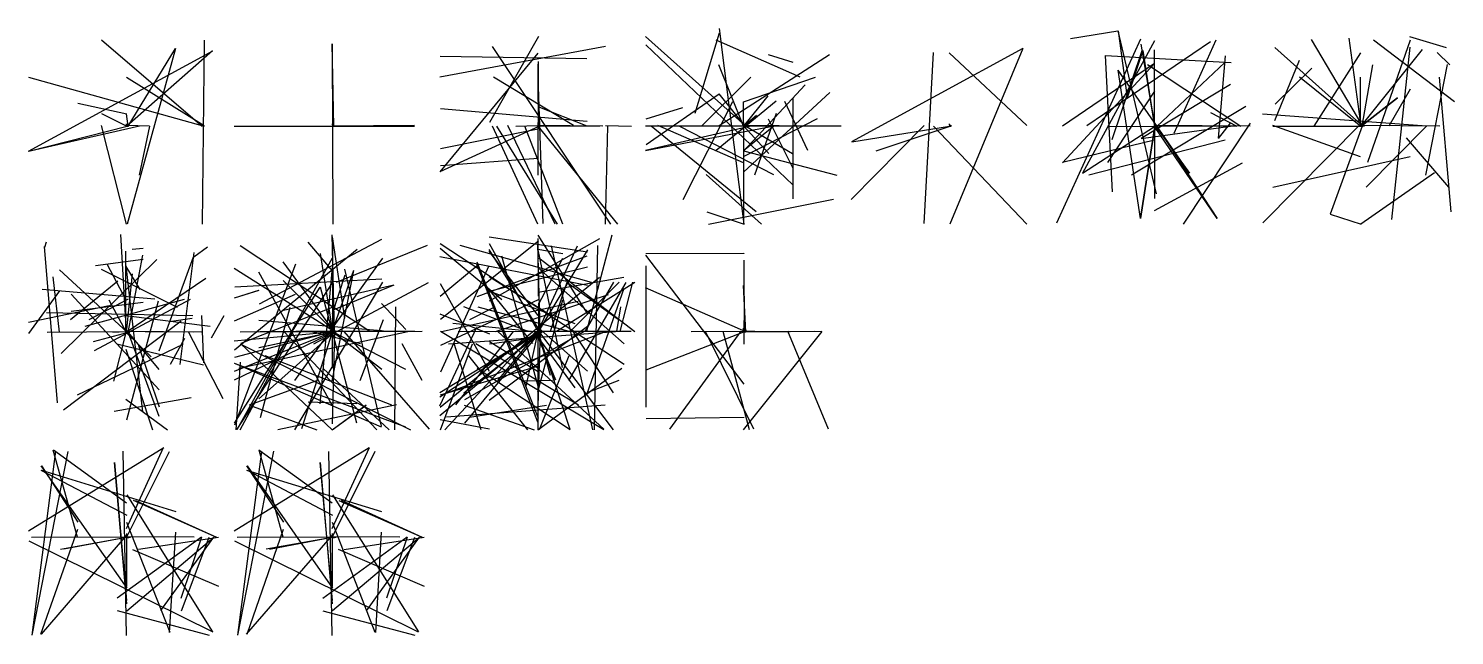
# Model space of a CAD drawing. Header units: metres. Extents: x 0 to 54.4, y -4.2 to 2.
# Drawn here: x 12.59 to 27.13, y -4.2 to 2 of the extents above; entities that cross this region are included whole.
import ezdxf

# ---------------------------------------------------------------- set-up
doc = ezdxf.new("R2010")
doc.units = ezdxf.units.M

msp = doc.modelspace()

# ---------------------------------------------------------------- linework, layer by layer
at = {"layer": 'MCD_Layer_0'}
for p, q in [((17.790601, 1.914429), (17.290601, 1.039337)), ((19.906409, 1), (18.882971, 1.916809)), ((19.634863, 1.950378), (19.384863, 1.128784)), ((19.632971, 1.996765), (19.884863, 0)), ((23.079187, 0.013092), (23.934686, 1.892548)), ((23.215936, 1.89563), (23.70025, 1.97348)), ((23.700281, 1.97348), (24.090936, 0.308899)), ((23.704187, 1.97348), (23.794061, 1.2901)), ((26.058093, 1.897369), (26.179218, 1)), ((27.054034, 1.799988), (26.679218, 1.9104)), ((12.588647, 0.743988), (14.469415, 1.769989)), ((13.332635, 1.880768), (14.358636, 1.001923)), ((14.46554, 1.769989), (13.59057, 1)), ((14.088647, 1.791992), (13.594446, 0)), ((13.604272, 1), (14.088647, 1.791992)), ((14.38064, 1.876892), (14.358636, 0.001923)), ((15.686755, 1.839996), (15.692523, 0)), ((15.70238, 1), (15.686755, 1.839996)), ((18.472699, 1.814392), (16.784894, 1.501923)), ((18.529218, 0.001892), (17.320538, 1.814362)), ((20.384833, 0.401581), (18.884833, 1.828796)), ((20.45896, 1.501923), (19.602972, 1.876862)), ((22.731079, 1.792389), (20.982971, 0.839966)), ((21.725861, 0.005768), (21.821045, 1.751862)), ((21.981079, 1.75), (22.773468, 1.005798)), ((22.731079, 1.792389), (21.986877, 0)), ((24.075281, 1.869507), (23.340936, 0.520081)), ((24.647363, 1.859406), (23.383783, 1.003906)), ((23.643701, 0.863647), (23.95025, 1.774078)), ((23.954187, 1.774078), (23.794061, 1.2901)), ((23.934686, 1.838135), (24.079156, 0.998108)), ((23.950281, 1.774078), (24.075311, 0.998108)), ((23.954156, 1.774078), (24.075311, 0.998108)), ((24.073389, 1.021545), (24.073389, 1.779358)), ((24.276514, 0.927826), (24.703912, 1.880096)), ((26.200732, 1), (25.302295, 1.803986)), ((26.200732, 1), (25.677295, 1.884766)), ((26.177295, 1.75), (25.700488, 1.001862)), ((26.804156, 1.781189), (26.179218, 1)), ((26.681873, 1.876923), (26.246082, 0.630798)), ((26.306873, 1.880798), (27.134479, 1.251923)), ((26.679187, 1.806793), (26.491718, 0.048798)), ((27.087695, 1.626862), (26.958484, 1.751923)), ((16.786755, 0.535675), (17.786725, 1.744354)), ((18.284863, 1.687836), (16.786755, 1.712341)), ((17.784863, 1.631409), (17.786725, 1.001953)), ((17.786725, 1.660645), (17.786664, 0.972473)), ((19.882971, 1), (19.630194, 1.626831)), ((20.759833, 1.72699), (19.634894, 1.003174)), ((20.134894, 1.731995), (20.384863, 1.653595)), ((24.073389, 1.638733), (23.13537, 1)), ((24.073389, 1.638733), (23.13537, 0.625)), ((23.645624, 0.329254), (23.57525, 1.720886)), ((23.575281, 1.720886), (24.856561, 1.650879)), ((24.003107, 1.628632), (24.955377, 1.000031)), ((24.096826, 0.998108), (24.792139, 1.650116)), ((24.796167, 1.718781), (24.725397, 0.878906)), ((25.302295, 1.057587), (25.554187, 1.67218)), ((26.19292, 1), (26.302295, 1.627197)), ((26.84267, 0.501923), (27.062061, 1.630768)), ((12.588647, 1.501923), (14.38064, 1.001892)), ((13.588647, 1.5), (14.38064, 1.005798)), ((18.146619, 1.005798), (17.33009, 1.501831)), ((17.784863, 1.5), (17.833813, 0.005798)), ((17.784863, 1.5), (17.786298, 1.001892)), ((19.957373, 1.501892), (19.454565, 1.001892)), ((19.882971, 1.25), (20.614966, 1.501892)), ((24.432764, 0.520111), (23.704187, 1.572083)), ((23.932764, 0.060089), (23.704187, 1.572083)), ((25.304218, 1.225586), (25.679187, 1.590576)), ((25.554187, 1.504578), (26.179218, 1)), ((26.177295, 1.023438), (26.177295, 1.5)), ((27.100879, 0.126923), (26.981281, 1.501892)), ((18.888739, 0.814392), (19.634863, 1.33197)), ((19.898596, 1), (19.632971, 1.33197)), ((19.884863, 1), (20.132971, 1.309601)), ((19.884894, 0.747223), (20.509802, 1.422394)), ((19.884894, 0.536255), (20.763678, 1.34259)), ((24.073389, 1.357483), (23.595392, 0.628906)), ((23.937402, 0.878876), (24.849359, 1.429718)), ((26.177295, 1.015625), (26.177295, 1.375)), ((26.681873, 1.376923), (26.465289, 1.001892)), ((13.09054, 1.233978), (13.59057, 1.127991)), ((18.286725, 1.04895), (16.790662, 1.176331)), ((18.286725, 1.001434), (17.786755, 1.198181)), ((19.259833, 1.186981), (18.884894, 1.071991)), ((19.265356, 0.251862), (19.772955, 1.251892)), ((20.214941, 1.255798), (19.602972, 0.751892)), ((19.882971, 1.023438), (19.882971, 1.25)), ((20.536566, 0.751923), (20.303748, 1.251892)), ((20.384833, 1.284393), (20.384894, 0.257599)), ((23.839868, 0.503845), (25.007166, 1.203156)), ((26.552295, 1.287994), (26.183093, 1)), ((26.183093, 1), (26.552295, 1.287994)), ((13.332635, 1.130768), (13.592645, 1.001923)), ((13.604272, 1), (13.588647, 1.127991)), ((13.588647, 1.023438), (13.592554, 1)), ((13.588647, 1.007812), (13.588647, 1.023438)), ((15.686755, 1.023438), (15.690662, 1)), ((17.784863, 1.039062), (17.78877, 1)), ((17.784863, 1.039062), (17.78877, 1)), ((17.784863, 1.023438), (17.784863, 1)), ((17.784863, 1.023438), (17.78877, 1)), ((17.784863, 1.023438), (17.784863, 0.5)), ((19.882971, 1.007812), (19.882971, 1.039062)), ((19.882971, 1.039062), (19.886877, 1)), ((19.882971, 1.007812), (19.882971, 1.039062)), ((19.882971, 1.039062), (19.886877, 1)), ((19.882971, 1.023438), (19.886877, 1)), ((19.922034, 1.003906), (19.882971, 1.023438)), ((19.882971, 1.023438), (19.882971, 0)), ((19.882971, 1.023438), (19.886877, 1)), ((19.922034, 1.003906), (19.882971, 1.023438)), ((19.882971, 1.007812), (19.882971, 1.023438)), ((20.632971, 1.075195), (19.884863, 0.691223)), ((20.01377, 1.110199), (19.884894, 1)), ((20.214941, 1.130798), (19.99317, 0.501923)), ((20.132971, 1.074402), (20.384863, 0.571594)), ((21.981079, 1.023438), (21.984985, 1)), ((24.073389, 1.03717), (24.077295, 0.998108)), ((24.073389, 1.03717), (24.077295, 0.998108)), ((24.073389, 1.03717), (24.077295, 0.998108)), ((24.073389, 1.00592), (24.073389, 1.03717)), ((24.073389, 1.021545), (24.073389, 0.857483)), ((24.073389, 1.00592), (24.073389, 1.021545)), ((24.112451, 1.002014), (24.073389, 1.021545)), ((24.073389, 1.00592), (24.073389, 1.021545)), ((24.073389, 1.00592), (24.073389, 1.021545)), ((25.048761, 1.031281), (24.366174, 0)), ((24.647363, 1.140656), (24.913324, 0.999969)), ((24.72616, 0.875), (24.849359, 1.031281)), ((25.177295, 1.126923), (26.804492, 1.005798)), ((26.179218, 1.024902), (25.179065, 0.014984)), ((26.177295, 1.007812), (26.177295, 1.039062)), ((26.177295, 1.039062), (26.181201, 1)), ((26.177295, 1.007812), (26.177295, 1.039062)), ((26.177295, 1.023438), (26.181201, 1)), ((26.216357, 1.003906), (26.177295, 1.023438)), ((26.216357, 1.003906), (26.177295, 1.023438)), ((12.588647, 0.743988), (13.719415, 1.003998)), ((12.59057, 0.743988), (13.594415, 1)), ((13.588647, 0), (13.332635, 1.005768)), ((13.612085, 1.003906), (13.588647, 1.015625)), ((13.588647, 1.015625), (13.588647, 1)), ((13.612085, 1.003906), (13.588647, 1.015625)), ((13.822626, 1.001923), (13.588647, 1.007812)), ((13.59057, 1), (13.59646, 1)), ((13.59057, 1), (13.59646, 1)), ((13.592554, 1), (13.604272, 1)), ((13.59646, 1), (13.612085, 1.003906)), ((13.59646, 1), (13.612085, 1.003906)), ((13.822626, 1.001923), (13.716638, 0.501892)), ((14.686755, 1.001923), (16.526752, 1.001862)), ((15.686755, 1), (16.526752, 1.005768)), ((16.526752, 1.005768), (15.686755, 1)), ((16.526752, 1.001862), (15.686755, 1)), ((15.688617, 1), (15.686755, 1)), ((15.688678, 1), (15.694568, 1)), ((15.694568, 1), (15.710193, 1.003906)), ((17.800488, 1), (16.784863, 0.535675)), ((16.790631, 0.773499), (17.786725, 0.972473)), ((17.784863, 0), (17.320538, 1.001862)), ((17.983044, 0.001862), (17.365338, 1.001862)), ((17.961194, 0.001892), (17.477979, 1.005768)), ((17.558362, 1.001862), (17.784863, 1.007812)), ((18.038647, 0.001862), (17.652753, 1.001862)), ((18.445508, 1.001801), (17.784863, 1.007812)), ((17.786725, 1), (17.792676, 1)), ((17.786755, 1), (17.792676, 1)), ((17.786755, 1), (17.792676, 1)), ((18.599255, 0.000031), (17.786786, 1)), ((18.416272, 1.001862), (17.786816, 1.001892)), ((17.78877, 1), (17.808301, 1)), ((17.78877, 1), (17.808301, 1)), ((17.792676, 1), (17.823926, 1.003906)), ((17.792676, 1), (17.808301, 1.003906)), ((17.792676, 1), (17.823926, 1.003906)), ((18.472699, 0.001892), (18.497205, 1.001892)), ((18.473004, 1.005798), (18.738263, 1.001862)), ((18.882971, 0.751923), (20.214941, 1.005798)), ((20.879736, 1.001892), (18.882971, 1.001923)), ((19.958167, 1.001892), (18.882971, 0.751923)), ((20.011755, 0.126892), (18.940955, 1.001892)), ((19.882971, 0.625), (19.008948, 1.005798)), ((19.23017, 1.001892), (20.188696, 0.505737)), ((19.958167, 1.001892), (19.574194, 1.001862)), ((19.882971, 1.015625), (19.882971, 0.75)), ((20.609961, 1.001923), (19.882971, 1.007812)), ((20.167365, 1.001923), (19.882971, 1.007812)), ((19.882971, 1), (19.882971, 1.007812)), ((20.192572, 1.001892), (19.882971, 0.75)), ((19.884863, 1), (19.882971, 1)), ((19.884863, 0), (19.884894, 1)), ((19.884863, 1), (19.890784, 1)), ((19.884863, 1), (19.890784, 1)), ((20.13877, 0.720001), (19.884863, 1)), ((19.884894, 1), (19.890784, 1)), ((19.884894, 1), (19.890784, 1)), ((19.886877, 1), (19.906409, 1)), ((19.886877, 1), (19.906409, 1)), ((19.886877, 1), (19.906409, 1)), ((19.886877, 1), (19.898596, 1)), ((19.890784, 1), (19.922034, 1.003906)), ((19.890784, 1), (19.906409, 1.003906)), ((19.890784, 1), (19.922034, 1.003906)), ((19.906409, 1), (20.382971, 0.720001)), ((20.981079, 0.251923), (21.725861, 1.005768)), ((20.986847, 0.839966), (21.982941, 1)), ((21.996704, 1), (21.231079, 0.744781)), ((22.773468, 0.001892), (21.821045, 1.001862)), ((22.004517, 1.003906), (21.981079, 1.015625)), ((21.981079, 1), (21.988892, 1)), ((21.983002, 1), (21.988892, 1)), ((21.984985, 1), (21.996704, 1)), ((21.988892, 1), (22.004517, 1.003906)), ((23.339014, 0.520081), (24.075281, 0.998108)), ((23.595361, 1), (24.073389, 0.998108)), ((23.932764, 0.060089), (24.079187, 0.998108)), ((24.079187, 0.998108), (23.932764, 0.060089)), ((23.938928, 0.874969), (24.849359, 1.000031)), ((24.073389, 1.013733), (24.073389, 0.263733)), ((24.096826, 1.002014), (24.073389, 1.013733)), ((24.073389, 1.013733), (24.073389, 0.857483)), ((25.048761, 1.000031), (24.073389, 1.00592)), ((25.048761, 1.000031), (24.073389, 1.00592)), ((24.849359, 1.000031), (24.073389, 1.00592)), ((24.073389, 0.998108), (24.073389, 1.00592)), ((24.913324, 0.999969), (24.073389, 0.998108)), ((24.073389, 0.998108), (24.081201, 0.998108)), ((24.714014, 0.060089), (24.075281, 0.998108)), ((24.075311, 0.998108), (24.081201, 0.998108)), ((24.075311, 0.998108), (24.081201, 0.998108)), ((24.075311, 0.998108), (24.081201, 0.998108)), ((24.077295, 0.998108), (24.096826, 0.998108)), ((24.077295, 0.998108), (24.089014, 0.998108)), ((24.081201, 0.998108), (24.112451, 1.002014)), ((24.081201, 0.998108), (24.096826, 1.002014)), ((24.081201, 0.998108), (24.112451, 1.002014)), ((24.081201, 0.998108), (24.096826, 1.002014)), ((24.089014, 0.998108), (24.432764, 0.520111)), ((24.096826, 0.998108), (24.714014, 0.060089)), ((26.177295, 0.6875), (25.281268, 1.005798)), ((25.281268, 1.001892), (26.177295, 1)), ((26.19292, 1), (25.864795, 0.103973)), ((26.200732, 1.003906), (26.177295, 1.015625)), ((26.984088, 1.001923), (26.177295, 1.007812)), ((26.177295, 1), (26.177295, 1.007812)), ((26.179218, 1), (26.185107, 1)), ((26.179218, 1), (26.185107, 1)), ((26.179218, 1), (26.185107, 1)), ((26.181201, 1), (26.200732, 1)), ((26.181201, 1), (26.19292, 1)), ((26.185107, 1), (26.216357, 1.003906)), ((26.185107, 1), (26.200732, 1.003906)), ((26.185107, 1), (26.200732, 1.003906)), ((26.234882, 0.376892), (26.849475, 1.001923)), ((26.642871, 0.880798), (27.074664, 0.376923)), ((19.882971, 0.75), (20.83335, 0.501892)), ((24.073389, 0.857483), (23.13537, 0.628906)), ((23.403009, 0.503876), (24.796167, 0.859406)), ((16.790601, 0.600677), (17.786725, 0.675537)), ((24.073389, 0.138733), (24.970911, 0.624969)), ((25.281268, 0.376892), (26.681873, 0.689423)), ((19.502142, 0.505768), (20.066351, 0.001923)), ((26.929218, 0.523193), (26.179156, 0)), ((19.523352, 0.001892), (20.79978, 0.255768)), ((19.507971, 0.125977), (19.88877, 0)), ((25.864795, 0.103973), (26.183093, 0)), ((13.526178, -0.103662), (13.584802, -1.103632)), ((15.710193, -1.097864), (15.686755, -0.107965)), ((15.813647, -0.960046), (15.688678, -0.128137)), ((18.290662, -0.285944), (17.286786, -0.133081)), ((17.784863, -0.110712), (18.286725, -0.909357)), ((18.284863, -1.087457), (18.540662, -0.108545)), ((12.74798, -0.226801), (12.879266, -1.82049)), ((12.756677, -0.233209), (12.772272, -0.180048)), ((13.58288, -1.088007), (13.58288, -0.275507)), ((13.756677, -0.245996), (13.647272, -0.256433)), ((14.274896, -0.28924), (14.132867, -1.429834)), ((14.276178, -0.333643), (14.412927, -0.23089)), ((15.942554, -0.25625), (14.688678, -1.285333)), ((16.070148, -1.095941), (14.749255, -0.221185)), ((16.188678, -0.155603), (14.942554, -0.814264)), ((15.688647, -0.473993), (15.442554, -0.181818)), ((15.688434, -0.179102), (15.692493, -1.097864)), ((16.656207, -0.217065), (15.727161, -0.595941)), ((16.786755, -0.197076), (18.665662, -1.426019)), ((16.786786, -0.243463), (17.415662, -0.767358)), ((17.790631, -0.173364), (16.790601, -0.970667)), ((18.329785, -0.595941), (16.99046, -0.217065)), ((17.286755, -0.196558), (17.786786, -1.097864)), ((17.786755, -0.932275), (17.286755, -0.27337)), ((18.411755, -0.147943), (17.286786, -0.783502)), ((17.786755, -1.061334), (17.286786, -0.257898)), ((17.784863, -0.145868), (17.786755, -0.734949)), ((17.808301, -1.097864), (17.784863, -0.202356)), ((17.784863, -1.097864), (18.188855, -0.220972)), ((17.784863, -0.254602), (18.040601, -0.29754)), ((18.036755, -1.460809), (17.786755, -0.261072)), ((18.290662, -0.261743), (17.786786, -1.097864)), ((18.343579, -2.095941), (17.922437, -0.220972)), ((18.392865, -0.217065), (18.35838, -2.095941)), ((12.92074, -1.317957), (13.897241, -0.360437)), ((13.272272, -0.419458), (13.756677, -0.357996)), ((13.58288, -0.767694), (13.394159, -0.41427)), ((13.58288, -0.423944), (13.751031, -1.91427)), ((13.58288, -0.431757), (13.723718, -0.66424)), ((13.606317, -1.103632), (13.754755, -0.313989)), ((13.92074, -1.292352), (14.272241, -0.333643)), ((15.313617, -0.406671), (14.688678, -2.051202)), ((15.686755, -0.347864), (14.714008, -2.095972)), ((15.710193, -1.097864), (15.186755, -0.383356)), ((16.199664, -0.345972), (15.30318, -1.595972)), ((15.563434, -0.297876), (15.688678, -1.097864)), ((16.784863, -0.328271), (18.290662, -0.620142)), ((17.165662, -0.422754), (16.786786, -0.736261)), ((17.284863, -0.42428), (16.790662, -1.50802)), ((17.161725, -0.385156), (17.786786, -1.977899)), ((18.284863, -0.327478), (17.161755, -0.739557)), ((17.784863, -2.018671), (17.161755, -0.407556)), ((17.786786, -1.651453), (17.415631, -0.326959)), ((18.036725, -0.349939), (17.786786, -0.82113)), ((17.79527, -0.342065), (18.774182, -1.095941)), ((19.888739, -1.631677), (18.884802, -0.314691)), ((18.884833, -0.297083), (19.884833, -0.295984)), ((18.884833, -0.425073), (18.884833, -1.867334)), ((19.884772, -0.366968), (19.888739, -1.097864)), ((19.888739, -0.298669), (19.888739, -0.296564)), ((12.905084, -1.102228), (12.838647, -0.538049)), ((13.598505, -1.103632), (12.903192, -0.465448)), ((13.016077, -0.972894), (13.500879, -0.578302)), ((14.109064, -0.847864), (13.333276, -0.461115)), ((13.647241, -0.506433), (13.584802, -1.103632)), ((14.397272, -0.553644), (13.584802, -1.103632)), ((15.710193, -1.097864), (14.686755, -0.450006)), ((16.192432, -0.558801), (14.692554, -0.641565)), ((15.688647, -1.852197), (14.938647, -0.489008)), ((15.710193, -1.097864), (15.186755, -0.573755)), ((15.563647, -1.833856), (15.688647, -0.442529)), ((15.686755, -1.097864), (15.908221, -0.467065)), ((15.686755, -1.597864), (15.908466, -0.470972)), ((15.688617, -1.468958), (15.692432, -0.574152)), ((15.688678, -0.910791), (15.817554, -0.517847)), ((16.188678, -2.060205), (15.813647, -0.457849)), ((16.786786, -1.867883), (18.411755, -0.539545)), ((18.290662, -0.437341), (17.286786, -0.685876)), ((17.915662, -0.930536), (17.286786, -0.536279)), ((18.665631, -1.220819), (17.786755, -0.443414)), ((17.786786, -0.693872), (18.661755, -0.539148)), ((12.905084, -0.679834), (12.588647, -1.116449)), ((13.875452, -0.765771), (12.726953, -0.66427)), ((13.022241, -0.714655), (13.92074, -1.690759)), ((14.688647, -0.751611), (14.942554, -0.671411)), ((14.688647, -0.751337), (14.938647, -0.671411)), ((14.688678, -2.029413), (15.563647, -0.641473)), ((14.688678, -0.984949), (15.313647, -0.714471)), ((15.686755, -0.597864), (14.713885, -2.092065)), ((15.188678, -0.876154), (16.313647, -0.619257)), ((16.200214, -0.592065), (15.302783, -2.095972)), ((15.499805, -1.221002), (16.667346, -0.595941)), ((15.938678, -2.029535), (15.567554, -0.641473)), ((15.688678, -0.876398), (16.317554, -0.619257)), ((16.786755, -0.60589), (17.286755, -1.500055)), ((17.732098, -1.217096), (17.230695, -0.595972)), ((18.165662, -1.017542), (17.286786, -0.682672)), ((17.353101, -1.095972), (18.503308, -0.717096)), ((17.912061, -1.092065), (18.082227, -0.592126)), ((18.772015, -0.596002), (17.97337, -1.095972)), ((18.60484, -0.970972), (18.080792, -0.595941)), ((18.099225, -1.595972), (18.686169, -0.595941)), ((18.115369, -1.095941), (18.612073, -0.592065)), ((18.554456, -0.592065), (18.262585, -1.095941)), ((18.286786, -1.727869), (18.665662, -0.651147)), ((18.749646, -0.592065), (18.620984, -1.095941)), ((19.906409, -1.097864), (18.882971, -0.647485)), ((19.906409, -1.097864), (19.882971, -0.623468)), ((13.412866, -0.8341), (12.588678, -1.001245)), ((13.756677, -0.798792), (13.022272, -0.890253)), ((13.165369, -1.03927), (14.180078, -0.765771)), ((13.604059, -0.765771), (13.20376, -0.97677)), ((13.262964, -1.28927), (14.241052, -0.765771)), ((13.588647, -1.103632), (13.411005, -0.774103)), ((13.911005, -0.785272), (13.588678, -1.999628)), ((15.686755, -0.847864), (14.755084, -1.217065)), ((14.956409, -1.970972), (15.259174, -0.845972)), ((16.438434, -1.074457), (16.188678, -0.808405)), ((16.32677, -2.095941), (16.334613, -0.842065)), ((17.786694, -0.771448), (16.790662, -1.236047)), ((16.799817, -1.095941), (18.195996, -0.783502)), ((17.685101, -1.095972), (17.030469, -0.842065)), ((17.090436, -0.970972), (17.33952, -0.845972)), ((17.17207, -0.842065), (18.112988, -1.095941)), ((17.784863, -1.710657), (18.040662, -0.769739)), ((17.790662, -0.8005), (17.790601, -1.097864)), ((18.628125, -0.842126), (18.585187, -1.095941)), ((14.26449, -0.93548), (12.772241, -0.90545)), ((12.944177, -1.893671), (14.147211, -0.98504)), ((13.58288, -0.931757), (14.440515, -1.03924)), ((14.256677, -0.962793), (14.022272, -0.99444)), ((14.353876, -0.929834), (14.372522, -1.41424)), ((14.455621, -1.160333), (14.582849, -0.929834)), ((16.188617, -1.087335), (14.938647, -0.981012)), ((15.970355, -1.595941), (16.210864, -0.970972)), ((16.784863, -0.914667), (17.290662, -1.119226)), ((16.915662, -1.008752), (17.786786, -1.097864)), ((19.884833, -0.982996), (19.884802, -1.224268)), ((12.78045, -1.10174), (13.58288, -1.095819)), ((13.606317, -1.103632), (13.246942, -1.198145)), ((13.44848, -1.10174), (13.58288, -1.095819)), ((13.459741, -1.600061), (13.584772, -1.103632)), ((13.58288, -1.095819), (13.58288, -1.064569)), ((13.58288, -1.095819), (13.58288, -1.064569)), ((13.58288, -1.095819), (13.58288, -1.064569)), ((13.58288, -1.095819), (13.58288, -1.064569)), ((13.58288, -1.095819), (13.58288, -1.064569)), ((13.621942, -1.099725), (13.58288, -1.080194)), ((13.621942, -1.099725), (13.58288, -1.080194)), ((13.58288, -1.080194), (13.586786, -1.103632)), ((13.621942, -1.099725), (13.58288, -1.080194)), ((13.621942, -1.099725), (13.58288, -1.080194)), ((13.621942, -1.099725), (13.58288, -1.080194)), ((13.606317, -1.099725), (13.58288, -1.088007)), ((13.971674, -1.101709), (13.58288, -1.095819)), ((14.352869, -1.101709), (13.58288, -1.095819)), ((14.267053, -1.101709), (13.58288, -1.095819)), ((13.58288, -1.103632), (13.58288, -1.095819)), ((13.838647, -1.353235), (13.584772, -1.103632)), ((13.586786, -1.103632), (13.606317, -1.103632)), ((13.586786, -1.103632), (13.606317, -1.103632)), ((13.586786, -1.103632), (13.606317, -1.103632)), ((13.586786, -1.103632), (13.606317, -1.103632)), ((13.586786, -1.103632), (13.606317, -1.103632)), ((13.590692, -1.103632), (13.621942, -1.099725)), ((13.590692, -1.103632), (13.621942, -1.099725)), ((13.590692, -1.103632), (13.621942, -1.099725)), ((13.590692, -1.103632), (13.621942, -1.099725)), ((13.606317, -1.103632), (13.918817, -1.959558)), ((13.606317, -1.103632), (13.918817, -1.482751)), ((14.573267, -1.781458), (14.221063, -1.097864)), ((15.710193, -1.097864), (14.686755, -1.590417)), ((15.710193, -1.097864), (14.686755, -1.19201)), ((14.688434, -1.497736), (15.688617, -1.097864)), ((14.692523, -1.356927), (15.688617, -1.093591)), ((14.734485, -1.467096), (16.458148, -1.095941)), ((14.749255, -1.096185), (16.605518, -1.092126)), ((14.749255, -2.096185), (15.286884, -1.096002)), ((15.710193, -1.097864), (14.936755, -1.781152)), ((14.938647, -1.256647), (15.688647, -1.097864)), ((14.942554, -1.256647), (15.688647, -1.097864)), ((14.950763, -1.095972), (15.686755, -1.090051)), ((14.972766, -1.095972), (15.686755, -1.090051)), ((16.143054, -2.096002), (15.194202, -1.096002)), ((15.315662, -1.092188), (15.686755, -1.090051)), ((15.692096, -1.096002), (15.322101, -1.096002)), ((15.375934, -2.08288), (15.688678, -1.097864)), ((15.427692, -1.096002), (15.686755, -1.090051)), ((15.975665, -1.220972), (15.457965, -1.095972)), ((15.686755, -1.090051), (15.686755, -1.058801)), ((15.686755, -1.090051), (15.686755, -1.058801)), ((15.686755, -1.090051), (15.686755, -1.058801)), ((15.686755, -1.090051), (15.686755, -1.058801)), ((15.686755, -1.090051), (15.686755, -1.058801)), ((15.686755, -1.090051), (15.686755, -1.058801)), ((15.686755, -1.090051), (15.686755, -1.058801)), ((15.725818, -1.093958), (15.686755, -1.074426)), ((15.725818, -1.093958), (15.686755, -1.074426)), ((15.725818, -1.093958), (15.686755, -1.074426)), ((15.725818, -1.093958), (15.686755, -1.074426)), ((15.725818, -1.093958), (15.686755, -1.074426)), ((15.725818, -1.093958), (15.686755, -1.074426)), ((15.725818, -1.093958), (15.686755, -1.074426)), ((15.725818, -1.093958), (15.686755, -1.074426)), ((16.528369, -1.095941), (15.686755, -1.090051)), ((15.824573, -1.095941), (15.686755, -1.090051)), ((16.377948, -1.095941), (15.686755, -1.090051)), ((15.90636, -1.095941), (15.686755, -1.090051)), ((15.710193, -1.097864), (15.686755, -2.035364)), ((16.192554, -1.481836), (15.688647, -1.097864)), ((16.438647, -1.481439), (15.688647, -1.097864)), ((15.690662, -1.097864), (15.710193, -1.097864)), ((15.690662, -1.097864), (15.710193, -1.097864)), ((15.690662, -1.097864), (15.710193, -1.097864)), ((15.690662, -1.097864), (15.710193, -1.097864)), ((15.690662, -1.097864), (15.710193, -1.097864)), ((15.690662, -1.097864), (15.710193, -1.097864)), ((15.690662, -1.097864), (15.710193, -1.097864)), ((15.694568, -1.097864), (15.725818, -1.093958)), ((15.694568, -1.097864), (15.725818, -1.093958)), ((15.694568, -1.097864), (15.725818, -1.093958)), ((15.694568, -1.097864), (15.725818, -1.093958)), ((15.694568, -1.097864), (15.725818, -1.093958)), ((15.694568, -1.097864), (15.725818, -1.093958)), ((15.694568, -1.097864), (15.725818, -1.093958)), ((15.694568, -1.097864), (15.725818, -1.093958)), ((15.803607, -1.095972), (16.676654, -2.092096)), ((16.20943, -1.092096), (16.170337, -1.092126)), ((16.784863, -1.853113), (17.161725, -1.051355)), ((17.808301, -1.097864), (16.784863, -1.953851)), ((17.808301, -1.097864), (16.784863, -1.763513)), ((17.808301, -1.097864), (16.784863, -1.718683)), ((18.457318, -2.096002), (16.792828, -1.096002)), ((16.834363, -2.096033), (17.765088, -1.096002)), ((16.864056, -1.720972), (18.475171, -1.095941)), ((16.872815, -1.221033), (18.576764, -1.095941)), ((17.531903, -1.095972), (16.944867, -1.842065)), ((16.972974, -1.096033), (18.680371, -1.092157)), ((17.029614, -1.721002), (17.831372, -1.095941)), ((17.808301, -1.097864), (17.034863, -2.029077)), ((18.286755, -1.078943), (17.036786, -1.792291)), ((17.784863, -1.097864), (17.231274, -1.467096)), ((18.290662, -1.041742), (17.286786, -1.797083)), ((17.290631, -1.219629), (17.786755, -1.152185)), ((18.458447, -2.092065), (17.374707, -1.095972)), ((17.784863, -1.097864), (17.375287, -1.592096)), ((17.421918, -1.095972), (17.784863, -1.090051)), ((17.435498, -1.096002), (17.784863, -1.090051)), ((17.661908, -1.095972), (17.784863, -1.090051)), ((17.665631, -1.652032), (17.786755, -1.097864)), ((17.96806, -1.592065), (17.763501, -1.095972)), ((17.784863, -1.058801), (17.78877, -1.097864)), ((17.784863, -1.058801), (17.78877, -1.097864)), ((17.784863, -1.058801), (17.78877, -1.097864)), ((17.784863, -1.058801), (17.78877, -1.097864)), ((17.784863, -1.058801), (17.78877, -1.097864)), ((17.784863, -1.058801), (17.78877, -1.097864)), ((17.784863, -1.058801), (17.78877, -1.097864)), ((17.784863, -1.090051), (17.784863, -1.058801)), ((17.784863, -1.058801), (17.78877, -1.097864)), ((17.784863, -1.090051), (17.784863, -1.058801)), ((17.784863, -1.058801), (17.78877, -1.097864)), ((17.784863, -1.090051), (17.784863, -1.058801)), ((17.784863, -1.058801), (17.78877, -1.097864)), ((17.784863, -1.090051), (17.784863, -1.058801)), ((17.784863, -1.058801), (17.78877, -1.097864)), ((17.784863, -1.090051), (17.784863, -1.058801)), ((17.784863, -1.058801), (17.78877, -1.097864)), ((17.784863, -1.074426), (17.784863, -1.097864)), ((17.784863, -1.074426), (17.784863, -1.597864)), ((17.784863, -1.074426), (17.784863, -1.097864)), ((17.784863, -1.074426), (17.784863, -1.597864)), ((17.784863, -1.074426), (17.784863, -1.097864)), ((17.784863, -1.074426), (17.784863, -1.097864)), ((17.823926, -1.093958), (17.784863, -1.074426)), ((17.784863, -1.074426), (17.784863, -1.097864)), ((17.823926, -1.093958), (17.784863, -1.074426)), ((17.784863, -1.074426), (17.784863, -1.597864)), ((17.823926, -1.093958), (17.784863, -1.074426)), ((17.784863, -1.074426), (17.784863, -1.597864)), ((17.823926, -1.093958), (17.784863, -1.074426)), ((17.784863, -1.074426), (17.784863, -1.597864)), ((17.823926, -1.093958), (17.784863, -1.074426)), ((17.784863, -1.074426), (17.784863, -1.847864)), ((17.823926, -1.093958), (17.784863, -1.074426)), ((17.784863, -1.074426), (17.784863, -2.097864)), ((18.497571, -1.095941), (17.784863, -1.090051)), ((18.459973, -1.095941), (17.784863, -1.090051)), ((17.952191, -1.095941), (17.784863, -1.090051)), ((17.784863, -1.097864), (18.111279, -2.092065)), ((17.784863, -1.097864), (17.950452, -1.595972)), ((17.808301, -1.097864), (17.784863, -1.852258)), ((18.290631, -1.498438), (17.786725, -1.05462)), ((17.786725, -1.097864), (17.792676, -1.097864)), ((17.786725, -1.097864), (17.792676, -1.097864)), ((17.786755, -1.097864), (17.792676, -1.097864)), ((17.786755, -1.097864), (17.792676, -1.097864)), ((17.786755, -1.097864), (17.792676, -1.097864)), ((17.786755, -1.097864), (17.792676, -1.097864)), ((17.911755, -1.543207), (17.786755, -1.097864)), ((18.165631, -1.669611), (17.786755, -1.150629)), ((17.786786, -1.097864), (17.792676, -1.097864)), ((17.786786, -1.097864), (17.792676, -1.097864)), ((17.786786, -1.097864), (17.792676, -1.097864)), ((17.786786, -1.097864), (17.792676, -1.097864)), ((17.786786, -1.097864), (17.792676, -1.097864)), ((17.786786, -1.097864), (17.792676, -1.097864)), ((17.78877, -1.097864), (17.808301, -1.097864)), ((17.78877, -1.097864), (17.808301, -1.097864)), ((17.78877, -1.097864), (17.808301, -1.097864)), ((17.78877, -1.097864), (17.808301, -1.097864)), ((17.78877, -1.097864), (17.808301, -1.097864)), ((17.78877, -1.097864), (17.800488, -1.097864)), ((17.792676, -1.097864), (17.823926, -1.093958)), ((17.792676, -1.097864), (17.823926, -1.093958)), ((17.792676, -1.097864), (17.823926, -1.093958)), ((17.792676, -1.097864), (17.823926, -1.093958)), ((17.792676, -1.097864), (17.823926, -1.093958)), ((17.792676, -1.097864), (17.823926, -1.093958)), ((18.555768, -2.095941), (17.792859, -1.092065)), ((18.555249, -1.720972), (18.14317, -1.095941)), ((18.736859, -1.095972), (18.147778, -1.095972)), ((18.888739, -1.486536), (19.884833, -1.097864)), ((19.85578, -1.092126), (19.127631, -2.092096)), ((19.349158, -1.096033), (19.882971, -1.090051)), ((19.987769, -2.092096), (19.494299, -1.096002)), ((19.942175, -2.096033), (19.673499, -1.096002)), ((19.882971, -1.090051), (19.882971, -1.058801)), ((19.922034, -1.093958), (19.882971, -1.074426)), ((19.922034, -1.093958), (19.882971, -1.074426)), ((19.997839, -1.096033), (19.882971, -1.090051)), ((19.882971, -1.097864), (20.682166, -1.092096)), ((19.882971, -2.097864), (20.683752, -1.096002)), ((19.886877, -1.097864), (19.906409, -1.097864)), ((19.890784, -1.097864), (19.922034, -1.093958)), ((19.890784, -1.097864), (19.922034, -1.093958)), ((19.955298, -1.096002), (20.357367, -1.096002)), ((20.750525, -2.092126), (20.33335, -1.092096)), ((20.611243, -1.096063), (20.613867, -1.092096)), ((14.163843, -1.22677), (13.08645, -1.742365)), ((14.373254, -1.437677), (13.488367, -1.222864)), ((13.58288, -1.275507), (13.852411, -2.097833)), ((13.709741, -1.238031), (13.920709, -1.86355)), ((14.181299, -1.16424), (14.032251, -1.429834)), ((14.749255, -1.221185), (16.486743, -2.095941)), ((15.686755, -2.097864), (14.755206, -1.220972)), ((16.602802, -1.595972), (16.401263, -1.220972)), ((16.792523, -2.095941), (17.119214, -1.221002)), ((17.205518, -2.095972), (16.928876, -1.217096)), ((18.199567, -1.845941), (17.150037, -1.220972)), ((17.786755, -1.50744), (17.290631, -1.20083)), ((16.438647, -2.070612), (14.688647, -1.419336)), ((16.188617, -2.070734), (14.692554, -1.419336)), ((14.749255, -1.408685), (14.70174, -2.095941)), ((16.295612, -1.845972), (15.003467, -1.342065)), ((17.790631, -1.447229), (16.786725, -1.74267)), ((17.681897, -2.095972), (17.079266, -1.342096)), ((18.101666, -1.342065), (17.798566, -2.095941)), ((14.844287, -1.842065), (15.527972, -1.595972)), ((16.266772, -2.095941), (15.592609, -1.471002)), ((18.113965, -2.095941), (17.164044, -1.470972)), ((17.64668, -1.596002), (17.935254, -1.592065)), ((17.784863, -2.097864), (18.639264, -1.467065)), ((18.609357, -1.595972), (18.284833, -1.720972)), ((13.463647, -1.906061), (14.248834, -1.769342)), ((13.58288, -1.783319), (14.006677, -2.097864)), ((14.844409, -1.845972), (15.527972, -2.095972)), ((16.341815, -1.842065), (15.132373, -2.095972)), ((15.442554, -1.811853), (15.938647, -1.828333)), ((15.686755, -2.097864), (16.033008, -1.842065)), ((15.686755, -2.097864), (16.033282, -1.845972)), ((18.47038, -1.845941), (16.85365, -1.967065)), ((17.032788, -1.846033), (17.747906, -2.095972)), ((17.085645, -1.967065), (17.873975, -1.845941)), ((16.786786, -1.99386), (17.290631, -2.087122)), ((18.888739, -1.980676), (19.888739, -1.968408)), ((12.588647, -3.126849), (13.969446, -2.277515)), ((12.625543, -4.193805), (12.868829, -2.31496)), ((12.625543, -4.193805), (12.991632, -2.318866)), ((13.088647, -3.191852), (12.84054, -2.305927)), ((13.588647, -2.844928), (12.844415, -2.305927)), ((13.588647, -4.195728), (13.553613, -2.31496)), ((13.588647, -3.104907), (13.965509, -2.277515)), ((13.588647, -3.195728), (14.025079, -2.318866)), ((14.686755, -3.126849), (16.063647, -2.277515)), ((14.723651, -4.193805), (15.08974, -2.31496)), ((14.723651, -4.193805), (14.966937, -2.318866)), ((15.686755, -2.844928), (14.938617, -2.305927)), ((15.186755, -3.191852), (14.942554, -2.305927)), ((15.686755, -4.195728), (15.651721, -2.318866)), ((15.686755, -3.104907), (16.067523, -2.277515)), ((15.686755, -3.195728), (16.123187, -2.31496)), ((12.715479, -2.464526), (13.59057, -3.711658)), ((12.719446, -2.464526), (13.09057, -3.039661)), ((13.59057, -3.871112), (13.465509, -2.431537)), ((13.59057, -3.837146), (13.469415, -2.431537)), ((14.813647, -2.464526), (15.188678, -3.039661)), ((14.817493, -2.464526), (15.688678, -3.711658)), ((15.688678, -3.837146), (15.563617, -2.431537)), ((15.688678, -3.871112), (15.567523, -2.431537)), ((12.715479, -2.507526), (13.59057, -2.968555)), ((12.719446, -2.507526), (14.09057, -2.930835)), ((14.813647, -2.507526), (16.188678, -2.930835)), ((14.817493, -2.507526), (15.688678, -2.968555)), ((13.59057, -2.759296), (14.465509, -4.158832)), ((15.688678, -2.759296), (16.567523, -4.158832)), ((13.657526, -2.814929), (14.50686, -3.193805)), ((13.679468, -2.818866), (14.50686, -3.193805)), ((15.755634, -2.818835), (16.604968, -3.193805)), ((15.777576, -2.81496), (16.604968, -3.193805)), ((14.031915, -4.164325), (13.59057, -3.043353)), ((16.126117, -4.164325), (15.688678, -3.043353)), ((12.62005, -3.193805), (13.588647, -3.187915)), ((12.62005, -3.193805), (13.588647, -3.187915)), ((12.71554, -4.182635), (13.09057, -3.110248)), ((12.719415, -4.182635), (13.59057, -3.171344)), ((13.588647, -3.195728), (12.913263, -3.318866)), ((13.588647, -3.195728), (12.947229, -3.31496)), ((14.352838, -3.193805), (13.49444, -3.81496)), ((13.588647, -3.156665), (13.592554, -3.195728)), ((13.588647, -3.156665), (13.592554, -3.195728)), ((13.588647, -3.156665), (13.592554, -3.195728)), ((13.588647, -3.17229), (13.588647, -3.695728)), ((13.588647, -3.17229), (13.588647, -3.195728)), ((13.588647, -3.17229), (13.588647, -3.195728)), ((13.588647, -3.17229), (13.588647, -3.695728)), ((14.276849, -3.193805), (13.588647, -3.187915)), ((13.59057, -3.195728), (13.59646, -3.195728)), ((13.59057, -3.195728), (13.59646, -3.195728)), ((13.59057, -3.195728), (13.59646, -3.195728)), ((13.59057, -3.195728), (13.59646, -3.195728)), ((13.592523, -3.943835), (14.478448, -3.193805)), ((13.592554, -3.195728), (13.612085, -3.195728)), ((13.592554, -3.195728), (13.612085, -3.195728)), ((13.592554, -3.195728), (13.612085, -3.195728)), ((13.592554, -3.195728), (13.612085, -3.195728)), ((13.59646, -3.195728), (13.62771, -3.191821)), ((13.59646, -3.195728), (13.62771, -3.191821)), ((13.59646, -3.195728), (13.62771, -3.191821)), ((13.59646, -3.195728), (13.62771, -3.191821)), ((13.709039, -3.31496), (14.52804, -3.193805)), ((13.939447, -3.93996), (14.478448, -3.193805)), ((14.028009, -4.164325), (14.09057, -3.14223)), ((14.352838, -3.193805), (14.143457, -3.818866)), ((14.149866, -3.943866), (14.431848, -3.193805)), ((14.718158, -3.193805), (15.686755, -3.187915)), ((14.718158, -3.193805), (15.686755, -3.187915)), ((14.813617, -4.182635), (15.688678, -3.171344)), ((14.817554, -4.182635), (15.188678, -3.110248)), ((15.686755, -3.195728), (15.011371, -3.31496)), ((15.686755, -3.195728), (15.045337, -3.318866)), ((16.450946, -3.193805), (15.592548, -3.818866)), ((15.686755, -3.156665), (15.690662, -3.195728)), ((15.686755, -3.156665), (15.690662, -3.195728)), ((15.686755, -3.156665), (15.690662, -3.195728)), ((15.686755, -3.17229), (15.686755, -3.695728)), ((15.686755, -3.17229), (15.686755, -3.195728)), ((15.686755, -3.17229), (15.686755, -3.195728)), ((15.686755, -3.17229), (15.686755, -3.695728)), ((16.374957, -3.193805), (15.686755, -3.187915)), ((15.688678, -3.195728), (15.694568, -3.195728)), ((15.688678, -3.195728), (15.694568, -3.195728)), ((15.688678, -3.195728), (15.694568, -3.195728)), ((15.688678, -3.195728), (15.694568, -3.195728)), ((15.690631, -3.939929), (16.576556, -3.193805)), ((15.690662, -3.195728), (15.710193, -3.195728)), ((15.690662, -3.195728), (15.710193, -3.195728)), ((15.690662, -3.195728), (15.710193, -3.195728)), ((15.690662, -3.195728), (15.710193, -3.195728)), ((15.694568, -3.195728), (15.725818, -3.191821)), ((15.694568, -3.195728), (15.725818, -3.191821)), ((15.694568, -3.195728), (15.725818, -3.191821)), ((15.694568, -3.195728), (15.725818, -3.191821)), ((15.807147, -3.318866), (16.626147, -3.193805)), ((16.037555, -3.943866), (16.576556, -3.193805)), ((16.130023, -4.164325), (16.188678, -3.14223)), ((16.450946, -3.193805), (16.241565, -3.81496)), ((16.247974, -3.93996), (16.529956, -3.193805)), ((12.59057, -3.230762), (14.469415, -4.158832)), ((13.65014, -3.318835), (14.52804, -3.693805)), ((14.688678, -3.230762), (16.563617, -4.158832)), ((15.748248, -3.314929), (16.626147, -3.693805)), ((13.491235, -3.93996), (14.431848, -4.193805)), ((15.589343, -3.943866), (16.529956, -4.193805))]:
    msp.add_line(p, q, dxfattribs=at)

doc.saveas('drawing.dxf')
